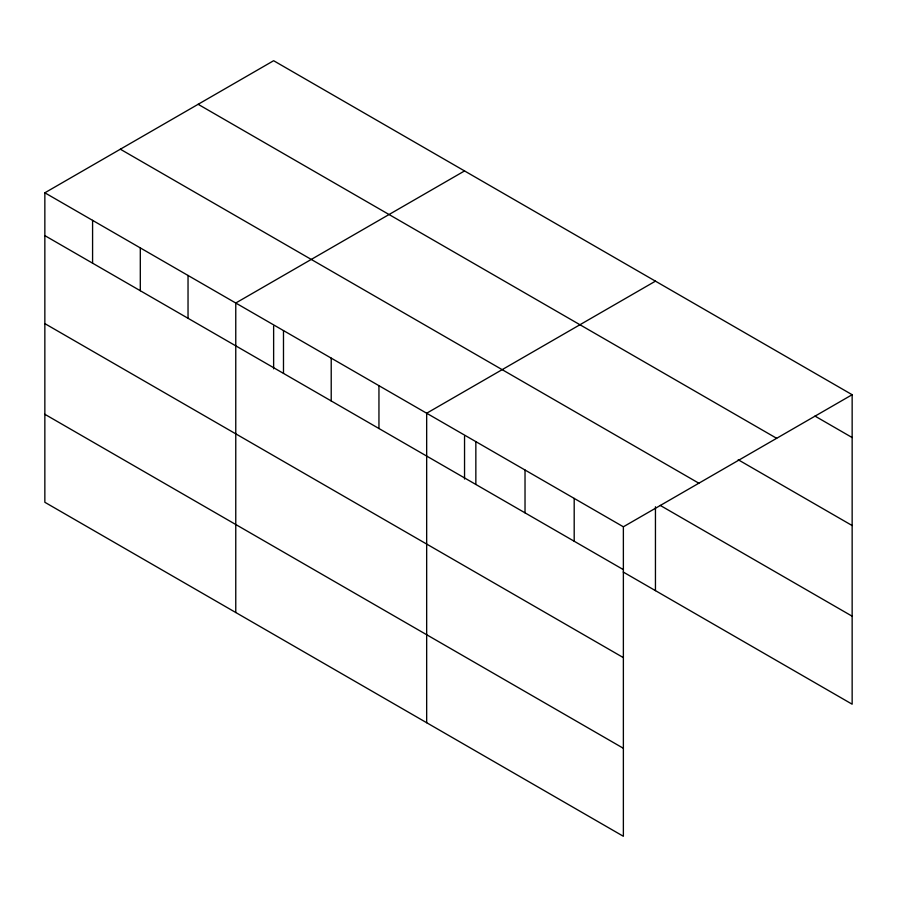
<?xml version="1.0" encoding="UTF-8"?>
<svg xmlns="http://www.w3.org/2000/svg" width="897" height="897" viewBox="0 0 897 897"><rect width="100%" height="100%" fill="white"/><g stroke="black" fill="none" stroke-linecap="round" stroke-linejoin="round"><path stroke-width="1.35" d="M44.85 192.799L623.37 526.797L623.37 836.284L44.85 502.286L44.85 192.799L273.63 60.716L852.15 394.714L852.15 704.201L623.236 572.039M464.545 170.935L235.765 303.018L235.765 612.505M655.449 281.153L426.669 413.237L426.669 722.724M623.37 526.797L852.15 394.714M814.969 416.073L852.15 437.545M198.136 104.299L776.656 438.308M738.209 459.757L852.15 525.541M120.344 149.205L698.864 483.214M660.248 505.415L852.15 616.205M44.85 235.619L623.37 569.629M44.85 323.615L623.37 657.624M44.85 414.291L623.37 748.289M655.449 506.771L655.449 590.641M574.192 498.407L574.192 541.239M525.025 470.017L525.025 512.849M475.847 441.627L475.847 484.458M464.545 436.424L464.545 479.043M378.949 385.688L378.949 428.508M331.217 358.127L331.217 400.959M283.486 330.578L283.486 373.399M273.63 326.194L273.63 368.824M188.034 275.457L188.034 318.289M140.302 247.908L140.302 290.729M92.582 220.348L92.582 263.18"/></g></svg>
